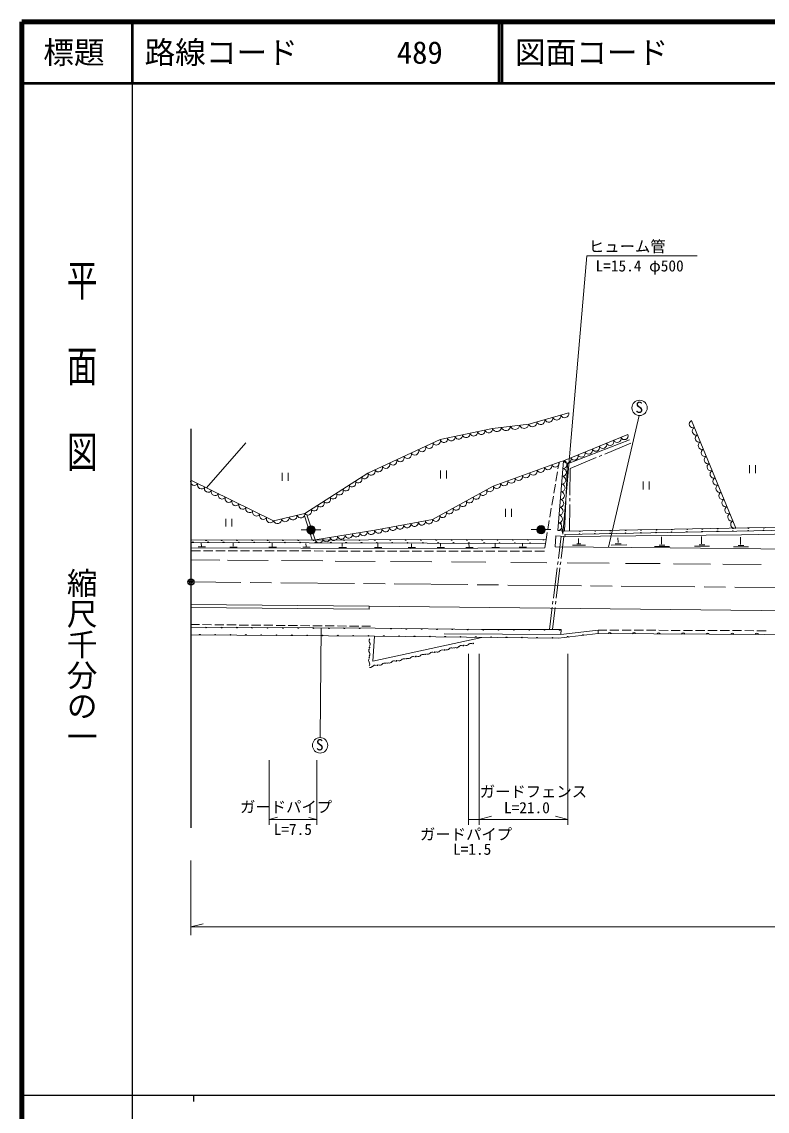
# Model space of a CAD drawing. Units: millimetres, scale not verified. Extents: x 40000 to 680000, y 20000 to 380000.
# Drawn here: x 40000 to 161516, y 202409 to 380000 of the extents above; entities that cross this region are included whole.
import ezdxf
from ezdxf.enums import TextEntityAlignment as Align

# ---------------------------------------------------------------- set-up
doc = ezdxf.new("R2010")
doc.units = ezdxf.units.MM
doc.header["$LTSCALE"] = 1000
doc.header["$PDMODE"] = 32
doc.header["$PDSIZE"] = 500
doc.linetypes.add('CHAIN', pattern=[18.5, 12, -1.5, 3.5, -1.5])
for name, color, linetype, lineweight in [('M-BGD', 7, 'Continuous', 13), ('M-BMK', 2, 'CHAIN', 13), ('M-BMK-SRVR', 3, 'Continuous', 25), ('M-STR-HTXT', 7, 'Continuous', 13), ('M-TTL', 2, 'Continuous', 140), ('M-TTL-BAND', 7, 'Continuous', 25), ('M-TTL-LINE', 7, 'Continuous', 50)]:
    doc.layers.add(name, color=color, linetype=linetype, lineweight=lineweight)
doc.layers.add('M-OTRS', color=6, linetype='Continuous')
doc.layers.add('M-TTL-TXT', color=7, linetype='Continuous')
doc.styles.add('@ＭＳ ゴシック', font='')
doc.styles.add('ＭＳ ゴシック', font='')
doc.styles.get('@ＭＳ ゴシック').set_extended_font_data('@MS Gothic')
doc.styles.get('ＭＳ ゴシック').set_extended_font_data('MS Gothic')

msp = doc.modelspace()

# ---------------------------------------------------------------- hatches: boundary and pattern name
at = {"layer": 'M-BGD'}
for points in [[(87840, 297171, 0.97359), (86475, 297207, 0.01338), (86474, 297171, 0.41421), (87157, 296488, 0.41421)], [(125330, 297202, 0.97359), (123966, 297238, 0.01338), (123965, 297202, 1)]]:
    msp.add_hatch(color=256, dxfattribs=at).paths.add_polyline_path(points)

# ---------------------------------------------------------------- linework, layer by layer
for p, q in [((140658, 315815), (135656, 294340)), ((149181, 315008), (156404, 297480)), ((128334, 308438), (138822, 312725)), ((70130, 304028), (76548, 311346)), ((128936, 307929), (139065, 311850)), ((139284, 311292), (135032, 309526)), ((134571, 309334), (134109, 309142)), ((127372, 297076), (128334, 308438)), ((127389, 307112), (127576, 308239)), ((128334, 308438), (127576, 308239)), ((128449, 296976), (128936, 307929)), ((133647, 308951), (129395, 307185)), ((158636, 307705), (158636, 306405)), ((159611, 306405), (159611, 307705)), ((82427, 306468), (82427, 305168)), ((83402, 305168), (83402, 306468)), ((108233, 306872), (108233, 305572)), ((109208, 305572), (109208, 306872)), ((127061, 305139), (127307, 306619)), ((129395, 307185), (129350, 302838)), ((126733, 303166), (126979, 304646)), ((141275, 305080), (141275, 303780)), ((142250, 303780), (142250, 305080)), ((126405, 301193), (126651, 302673)), ((129345, 302338), (129340, 301838)), ((118832, 300614), (118832, 299314)), ((119807, 299314), (119807, 300614)), ((126077, 299220), (126323, 300700)), ((129335, 301338), (129291, 296991)), ((73242, 298999), (73242, 297699)), ((74217, 297699), (74217, 298999)), ((86089, 299464), (87348, 295551)), ((86452, 299614), (87844, 295552)), ((125749, 297247), (125995, 298727)), ((85561, 297207), (86475, 297207)), ((87854, 297207), (88768, 297207)), ((123052, 297237), (123966, 297238)), ((125345, 297237), (126259, 297238)), ((125480, 295627), (125667, 296754)), ((127372, 297076), (128449, 296976)), ((157316, 296393), (176769, 296762)), ((67562, 295511), (125480, 295627)), ((125382, 294956), (67562, 295110)), ((69278, 294521), (69266, 295017)), ((74471, 294506), (74459, 295002)), ((80838, 294487), (80826, 294983)), ((86341, 294471), (86329, 294967)), ((92252, 294454), (92240, 294950)), ((98044, 294437), (98033, 294933)), ((103536, 294422), (103524, 294919)), ((108256, 294443), (108244, 294939)), ((112913, 294417), (112901, 294913)), ((117187, 294421), (117176, 294917)), ((121613, 294509), (121604, 294899)), ((125480, 295627), (125280, 294258)), ((127083, 296178), (126964, 294423)), ((128569, 296099), (127083, 296178)), ((127474, 292498), (127934, 296132)), ((127906, 292489), (128347, 296111)), ((128523, 296398), (128569, 296099)), ((128569, 296099), (157316, 296393)), ((130457, 294898), (131119, 294904)), ((130741, 295004), (130735, 295790)), ((136736, 294917), (137684, 294917)), ((137206, 295103), (137188, 295856)), ((144301, 294851), (144274, 296056)), ((150819, 294891), (150793, 296096)), ((157173, 294793), (157146, 295999)), ((103408, 294165), (67562, 294270)), ((69138, 293759), (67562, 293761)), ((68728, 294391), (69940, 294391)), ((71138, 293756), (69638, 293758)), ((73138, 293753), (71638, 293756)), ((75138, 293751), (73638, 293753)), ((73921, 294376), (75132, 294376)), ((77138, 293748), (75638, 293750)), ((79138, 293745), (77638, 293747)), ((81138, 293742), (79638, 293744)), ((80288, 294357), (81500, 294357)), ((83138, 293739), (81638, 293741)), ((85138, 293736), (83638, 293738)), ((87138, 293733), (85638, 293736)), ((85792, 294341), (87003, 294341)), ((89138, 293731), (87638, 293733)), ((91138, 293728), (89638, 293730)), ((93138, 293725), (91638, 293727)), ((91702, 294324), (92914, 294324)), ((95138, 293722), (93638, 293724)), ((97138, 293719), (95638, 293721)), ((97495, 294307), (98706, 294307)), ((99138, 293716), (97638, 293718)), ((101138, 293713), (99638, 293716)), ((103138, 293711), (101638, 293713)), ((102986, 294292), (104197, 294292)), ((125280, 294258), (103408, 294165)), ((105138, 293708), (103638, 293710)), ((107138, 293705), (105638, 293707)), ((109138, 293702), (107638, 293704)), ((107706, 294313), (108917, 294313)), ((111138, 293699), (109638, 293701)), ((113138, 293696), (111638, 293698)), ((112364, 294287), (113575, 294287)), ((115138, 293693), (113638, 293696)), ((117138, 293691), (115638, 293693)), ((116638, 294291), (117849, 294291)), ((119138, 293688), (117638, 293690)), ((121138, 293685), (119638, 293687)), ((121064, 294379), (122275, 294379)), ((123138, 293682), (121638, 293684)), ((125214, 293679), (123638, 293681)), ((126964, 294423), (145716, 294244)), ((129748, 294669), (131888, 294669)), ((136054, 294704), (138641, 294722)), ((143166, 294470), (145612, 294479)), ((143911, 294691), (144806, 294691)), ((145716, 294244), (233679, 293407)), ((149685, 294510), (152131, 294519)), ((150429, 294731), (151324, 294731)), ((156039, 294412), (158485, 294421)), ((156783, 294634), (157678, 294634)), ((67562, 292280), (72284, 292242)), ((73509, 292233), (80179, 292180)), ((82361, 292162), (89092, 292108)), ((91095, 292092), (97584, 292041)), ((100096, 292021), (106856, 291967)), ((110026, 291942), (115620, 291897)), ((119746, 291864), (125609, 291817)), ((127349, 291506), (127411, 292002)), ((127785, 291496), (127846, 291992)), ((128929, 291791), (135763, 291736)), ((138409, 291715), (144061, 291670)), ((146260, 291653), (152271, 291605)), ((154290, 291589), (160526, 291539)), ((126658, 286049), (127286, 291010)), ((127120, 286037), (127725, 291000)), ((67562, 284998), (96610, 284759)), ((67562, 284498), (96606, 284259)), ((96610, 284759), (96606, 284259)), ((96610, 284759), (340755, 281930)), ((126009, 280927), (126469, 284561)), ((126498, 280926), (126939, 284548)), ((126532, 285057), (126595, 285553)), ((126999, 285044), (127060, 285540)), ((67562, 281744), (68943, 281731)), ((69443, 281726), (70943, 281711)), ((71443, 281706), (72943, 281692)), ((73443, 281687), (74943, 281673)), ((75443, 281668), (76943, 281653)), ((77443, 281648), (78943, 281634)), ((79443, 281629), (80943, 281614)), ((81442, 281609), (82942, 281595)), ((83442, 281590), (84942, 281575)), ((85442, 281571), (86942, 281556)), ((87442, 281551), (88942, 281537)), ((88615, 263302), (88793, 281215)), ((89442, 281532), (90942, 281517)), ((91442, 281512), (92942, 281498)), ((93442, 281493), (94942, 281478)), ((95442, 281473), (96823, 281460)), ((127885, 280110), (127925, 280923)), ((127885, 280110), (133970, 280837)), ((135351, 280832), (133970, 280837)), ((133970, 280837), (133970, 280268)), ((137351, 280824), (135851, 280830)), ((139351, 280817), (137851, 280822)), ((141351, 280809), (139851, 280815)), ((143351, 280802), (141851, 280807)), ((145351, 280795), (143851, 280800)), ((147351, 280787), (145851, 280793)), ((149351, 280780), (147851, 280785)), ((151351, 280772), (149851, 280778)), ((153351, 280765), (151851, 280770)), ((155351, 280757), (153851, 280763)), ((157351, 280750), (155851, 280756)), ((159351, 280743), (157851, 280748)), ((161351, 280735), (159851, 280741)), ((97249, 275794), (97479, 279846)), ((97249, 275794), (114995, 279650)), ((108878, 280225), (127885, 280110))]:
    msp.add_line(p, q, dxfattribs=at)
for points in [[(67562, 305291), (81058, 298652), (86127, 299863), (96401, 306413), (108200, 311886), (116723, 313726), (122645, 314398), (129195, 316238)], [(87844, 295552), (97534, 297108), (106975, 298863), (116844, 304291), (127576, 308239)], [(128449, 296976), (209031, 298428), (225865, 299077)], [(225881, 298660), (209783, 297992), (128523, 296398)], [(67562, 281341), (97628, 281162), (114915, 280952), (127925, 280923)], [(133970, 280268), (127480, 279510), (97479, 279846), (67562, 280055)], [(391817, 279133), (362418, 279364), (269696, 279469), (133970, 280268)]]:
    msp.add_lwpolyline(points, dxfattribs=at)
for centre, radius in [((140711, 317064), 1250), ((87157, 297171), 683), ((124647, 297202), 683), ((96680, 278003), 50), ((107335, 277246), 50), ((108894, 277602), 50), ((110454, 277958), 50), ((112014, 278314), 50), ((113574, 278671), 50), ((96645, 276404), 50), ((99535, 275465), 50), ((101095, 275821), 50), ((102655, 276177), 50), ((104215, 276534), 50), ((105775, 276890), 50), ((97975, 275109), 50), ((88626, 262052), 1250)]:
    msp.add_circle(centre, radius, dxfattribs=at)
for centre, radius, start, end in [((128517, 316136), 686, 202.86546, 8.50635), ((121887, 314476), 762, 198.78831, 354.17783), ((123277, 314665), 686, 202.86546, 8.50635), ((124587, 315033), 686, 202.86546, 8.50635), ((125897, 315401), 686, 202.86546, 8.50635), ((127207, 315769), 686, 202.86546, 8.50635), ((149452, 314436), 633, 115.36273, 289.42568), ((111239, 312566), 623, 194.31862, 10.0356), ((112456, 312829), 623, 194.31862, 10.0356), ((113674, 313091), 623, 194.31862, 10.0356), ((114892, 313354), 623, 194.31862, 10.0356), ((116110, 313617), 623, 194.31862, 10.0356), ((117445, 313971), 762, 198.78831, 354.17783), ((118926, 314139), 762, 198.78831, 354.17783), ((120406, 314308), 762, 198.78831, 354.17783), ((138228, 312515), 630, 204.97606, 19.48806), ((149934, 313267), 633, 115.36273, 289.42568), ((150415, 312099), 633, 115.36273, 289.42568), ((105228, 310565), 652, 209.49466, 20.27647), ((106408, 311113), 652, 209.49466, 20.27647), ((107588, 311660), 652, 209.49466, 20.27647), ((108803, 312040), 623, 194.31862, 10.0356), ((110021, 312303), 623, 194.31862, 10.0356), ((133566, 310609), 630, 204.97606, 19.48806), ((134732, 311086), 630, 204.97606, 19.48806), ((135897, 311562), 630, 204.97606, 19.48806), ((137062, 312038), 630, 204.97606, 19.48806), ((150897, 310930), 633, 115.36273, 289.42568), ((101688, 308924), 652, 209.49466, 20.27647), ((102868, 309471), 652, 209.49466, 20.27647), ((104048, 310018), 652, 209.49466, 20.27647), ((130071, 309180), 630, 204.97606, 19.48806), ((131236, 309657), 630, 204.97606, 19.48806), ((132401, 310133), 630, 204.97606, 19.48806), ((151378, 309762), 633, 115.36273, 289.42568), ((151860, 308593), 633, 115.36273, 289.42568), ((98149, 307282), 652, 209.49466, 20.27647), ((99328, 307829), 652, 209.49466, 20.27647), ((100508, 308376), 652, 209.49466, 20.27647), ((124583, 307176), 636, 203.46859, 16.92438), ((125775, 307615), 636, 203.46859, 16.92438), ((126968, 308053), 636, 203.46859, 16.92438), ((128246, 307810), 634, 268.27258, 82.05055), ((128905, 308704), 630, 204.97606, 19.48806), ((152341, 307425), 633, 115.36273, 289.42568), ((94855, 305438), 609, 213.39031, 31.64916), ((95882, 306093), 609, 213.39031, 31.64916), ((96969, 306734), 652, 209.49466, 20.27647), ((119813, 305422), 636, 203.46859, 16.92438), ((121005, 305860), 636, 203.46859, 16.92438), ((122198, 306299), 636, 203.46859, 16.92438), ((123390, 306737), 636, 203.46859, 16.92438), ((128033, 305285), 634, 268.27258, 82.05055), ((128139, 306547), 634, 268.27258, 82.05055), ((152823, 306256), 633, 115.36273, 289.42568), ((153304, 305088), 633, 115.36273, 289.42568), ((68136, 305039), 627, 156.29795, 331.31063), ((69261, 304486), 627, 156.29795, 331.31063), ((70386, 303933), 627, 156.29795, 331.31063), ((91773, 303473), 609, 213.39031, 31.64916), ((92800, 304128), 609, 213.39031, 31.64916), ((93827, 304783), 609, 213.39031, 31.64916), ((115187, 303409), 626, 211.21995, 26.40164), ((116283, 304012), 626, 211.21995, 26.40164), ((117428, 304544), 636, 203.46859, 16.92438), ((118620, 304983), 636, 203.46859, 16.92438), ((127926, 304022), 634, 268.27258, 82.05055), ((153786, 303919), 633, 115.36273, 289.42568), ((71510, 303379), 627, 156.29795, 331.31063), ((72635, 302826), 627, 156.29795, 331.31063), ((73760, 302273), 627, 156.29795, 331.31063), ((74884, 301720), 627, 156.29795, 331.31063), ((89718, 302163), 609, 213.39031, 31.64916), ((90745, 302818), 609, 213.39031, 31.64916), ((112993, 302203), 626, 211.21995, 26.40164), ((114090, 302806), 626, 211.21995, 26.40164), ((127712, 301497), 634, 268.27258, 82.05055), ((127819, 302760), 634, 268.27258, 82.05055), ((154267, 302751), 633, 115.36273, 289.42568), ((154749, 301582), 633, 115.36273, 289.42568), ((76009, 301166), 627, 156.29795, 331.31063), ((77134, 300613), 627, 156.29795, 331.31063), ((78258, 300060), 627, 156.29795, 331.31063), ((86636, 300198), 609, 213.39031, 31.64916), ((87663, 300853), 609, 213.39031, 31.64916), ((88691, 301508), 609, 213.39031, 31.64916), ((109704, 300393), 626, 211.21995, 26.40164), ((110800, 300997), 626, 211.21995, 26.40164), ((111897, 301600), 626, 211.21995, 26.40164), ((127605, 300235), 634, 268.27258, 82.05055), ((155230, 300414), 633, 115.36273, 289.42568), ((79383, 299506), 627, 156.29795, 331.31063), ((80508, 298953), 627, 156.29795, 331.31063), ((81679, 298856), 654, 198.15223, 8.72415), ((82947, 299158), 654, 198.15223, 8.72415), ((84214, 299461), 654, 198.15223, 8.72415), ((85481, 299764), 654, 198.15223, 8.72415), ((104024, 298314), 600, 190.54395, 10.51265), ((105205, 298534), 600, 190.54395, 10.51265), ((106385, 298753), 600, 190.54395, 10.51265), ((107510, 299187), 626, 211.21995, 26.40164), ((108607, 299790), 626, 211.21995, 26.40164), ((127498, 298972), 634, 268.27258, 82.05055), ((155712, 299245), 633, 115.36273, 289.42568), ((156193, 298077), 633, 115.36273, 289.42568), ((94504, 296635), 614, 190.38613, 7.85928), ((95715, 296830), 614, 190.38613, 7.85928), ((96926, 297024), 614, 190.38613, 7.85928), ((98124, 297218), 600, 190.54395, 10.51265), ((99304, 297437), 600, 190.54395, 10.51265), ((100484, 297656), 600, 190.54395, 10.51265), ((101664, 297876), 600, 190.54395, 10.51265), ((102844, 298095), 600, 190.54395, 10.51265), ((127391, 297710), 634, 268.27258, 82.05055), ((130949, 297021), 100, 181.03235, 1.03235), ((133409, 296494), 100, 1.12366, 181.12366), ((133448, 297066), 100, 181.03235, 1.03235), ((135909, 296543), 100, 1.12366, 181.12366), ((135948, 297111), 100, 181.03235, 1.03235), ((138408, 296592), 100, 1.12366, 181.12366), ((138447, 297156), 100, 181.03235, 1.03235), ((140908, 296641), 100, 1.12366, 181.12366), ((140947, 297201), 100, 181.03235, 1.03235), ((143407, 296690), 100, 1.12366, 181.12366), ((143446, 297246), 100, 181.03235, 1.03235), ((145907, 296739), 100, 1.12366, 181.12366), ((145946, 297291), 100, 181.03235, 1.03235), ((148406, 296788), 100, 1.12366, 181.12366), ((148446, 297336), 100, 181.03235, 1.03235), ((150906, 296837), 100, 1.12366, 181.12366), ((150945, 297381), 100, 181.03235, 1.03235), ((153405, 296886), 100, 1.12366, 181.12366), ((153445, 297426), 100, 181.03235, 1.03235), ((155905, 296935), 100, 1.12366, 181.12366), ((155944, 297472), 100, 181.03235, 1.03235), ((158405, 296984), 100, 1.12366, 181.12366), ((158444, 297517), 100, 181.03235, 1.03235), ((160904, 297033), 100, 1.12366, 181.12366), ((160944, 297562), 100, 181.03235, 1.03235), ((67882, 295109), 100, 359.84668, 179.84668), ((70062, 295516), 100, 180.11451, 0.11451), ((70382, 295103), 100, 359.84668, 179.84668), ((72562, 295521), 100, 180.11451, 0.11451), ((72882, 295096), 100, 359.84668, 179.84668), ((75062, 295526), 100, 180.11451, 0.11451), ((75382, 295089), 100, 359.84668, 179.84668), ((77562, 295531), 100, 180.11451, 0.11451), ((77882, 295083), 100, 359.84668, 179.84668), ((80062, 295536), 100, 180.11451, 0.11451), ((80382, 295076), 100, 359.84668, 179.84668), ((82562, 295541), 100, 180.11451, 0.11451), ((82882, 295069), 100, 359.84668, 179.84668), ((85062, 295546), 100, 180.11451, 0.11451), ((85382, 295063), 100, 359.84668, 179.84668), ((87562, 295551), 100, 180.11451, 0.11451), ((87882, 295056), 100, 359.84668, 179.84668), ((88447, 295663), 614, 190.38613, 7.85928), ((89659, 295857), 614, 190.38613, 7.85928), ((90062, 295556), 100, 180.11451, 0.11451), ((90870, 296052), 614, 190.38613, 7.85928), ((90382, 295049), 100, 359.84668, 179.84668), ((92081, 296246), 614, 190.38613, 7.85928), ((92562, 295561), 100, 180.11451, 0.11451), ((93292, 296441), 614, 190.38613, 7.85928), ((92882, 295043), 100, 359.84668, 179.84668), ((95062, 295566), 100, 180.11451, 0.11451), ((95382, 295036), 100, 359.84668, 179.84668), ((97562, 295571), 100, 180.11451, 0.11451), ((97882, 295029), 100, 359.84668, 179.84668), ((100062, 295576), 100, 180.11451, 0.11451), ((100382, 295022), 100, 359.84668, 179.84668), ((102562, 295581), 100, 180.11451, 0.11451), ((102882, 295016), 100, 359.84668, 179.84668), ((105062, 295586), 100, 180.11451, 0.11451), ((105382, 295009), 100, 359.84668, 179.84668), ((107562, 295591), 100, 180.11451, 0.11451), ((107882, 295002), 100, 359.84668, 179.84668), ((110062, 295596), 100, 180.11451, 0.11451), ((110382, 294996), 100, 359.84668, 179.84668), ((112562, 295601), 100, 180.11451, 0.11451), ((112882, 294989), 100, 359.84668, 179.84668), ((115062, 295606), 100, 180.11451, 0.11451), ((115382, 294982), 100, 359.84668, 179.84668), ((117562, 295611), 100, 180.11451, 0.11451), ((117882, 294976), 100, 359.84668, 179.84668), ((120062, 295616), 100, 180.11451, 0.11451), ((120382, 294969), 100, 359.84668, 179.84668), ((122562, 295621), 100, 180.11451, 0.11451), ((122882, 294962), 100, 359.84668, 179.84668), ((125062, 295626), 100, 180.11451, 0.11451), ((130910, 296445), 100, 1.12366, 181.12366), ((70062, 281326), 100, 179.65804, 359.65804), ((72562, 281311), 100, 179.65804, 359.65804), ((75062, 281296), 100, 179.65804, 359.65804), ((77562, 281282), 100, 179.65804, 359.65804), ((80062, 281267), 100, 179.65804, 359.65804), ((82562, 281252), 100, 179.65804, 359.65804), ((85062, 281237), 100, 179.65804, 359.65804), ((87562, 281222), 100, 179.65804, 359.65804), ((90062, 281207), 100, 179.65804, 359.65804), ((92562, 281192), 100, 179.65804, 359.65804), ((95062, 281177), 100, 179.65804, 359.65804), ((100195, 281131), 100, 179.30614, 359.30614), ((102695, 281100), 100, 179.30614, 359.30614), ((105195, 281070), 100, 179.30614, 359.30614), ((107695, 281040), 100, 179.30614, 359.30614), ((110194, 281010), 100, 179.30614, 359.30614), ((112694, 280979), 100, 179.30614, 359.30614), ((115194, 280952), 100, 179.86829, 359.86829), ((117694, 280946), 100, 179.86829, 359.86829), ((120194, 280940), 100, 179.86829, 359.86829), ((122694, 280935), 100, 179.86829, 359.86829), ((125194, 280929), 100, 179.86829, 359.86829), ((127694, 280923), 100, 179.86829, 359.86829), ((69017, 280045), 100, 359.59905, 179.59905), ((71517, 280028), 100, 359.59905, 179.59905), ((74017, 280010), 100, 359.59905, 179.59905), ((76517, 279993), 100, 359.59905, 179.59905), ((79017, 279975), 100, 359.59905, 179.59905), ((81517, 279958), 100, 359.59905, 179.59905), ((84016, 279940), 100, 359.59905, 179.59905), ((86516, 279923), 100, 359.59905, 179.59905), ((89016, 279905), 100, 359.59905, 179.59905), ((91516, 279888), 100, 359.59905, 179.59905), ((94016, 279870), 100, 359.59905, 179.59905), ((96516, 279853), 100, 359.59905, 179.59905), ((97104, 279094), 500, 141.89013, 215.62992), ((99016, 279829), 100, 359.35903, 179.35903), ((101516, 279801), 100, 359.35903, 179.35903), ((104016, 279773), 100, 359.35903, 179.35903), ((106516, 279745), 100, 359.35903, 179.35903), ((109015, 279717), 100, 359.35903, 179.35903), ((111515, 279689), 100, 359.35903, 179.35903), ((114015, 279661), 100, 359.35903, 179.35903), ((116515, 279633), 100, 359.35903, 179.35903), ((119015, 279605), 100, 359.35903, 179.35903), ((121515, 279577), 100, 359.35903, 179.35903), ((124014, 279549), 100, 359.35903, 179.35903), ((126514, 279521), 100, 359.35903, 179.35903), ((129004, 279688), 100, 6.66336, 186.66336), ((131487, 279978), 100, 6.66336, 186.66336), ((135820, 280201), 256, 12.34273, 166.98197), ((139820, 280178), 256, 12.34273, 166.98197), ((143820, 280154), 256, 12.34273, 166.98197), ((147819, 280131), 256, 12.34273, 166.98197), ((151819, 280107), 256, 12.34273, 166.98197), ((155819, 280083), 256, 12.34273, 166.98197), ((159819, 280060), 256, 12.34273, 166.98197), ((97069, 277495), 500, 141.89013, 215.62992), ((96256, 276912), 500, 321.89013, 35.62992), ((96291, 278512), 500, 321.89013, 35.62992), ((106173, 277391), 500, 245.99285, 319.73265), ((106936, 276745), 500, 65.99285, 139.73265), ((107733, 277747), 500, 245.99285, 319.73265), ((108496, 277101), 500, 65.99285, 139.73265), ((109293, 278103), 500, 245.99285, 319.73265), ((110056, 277457), 500, 65.99285, 139.73265), ((110853, 278460), 500, 245.99285, 319.73265), ((111616, 277813), 500, 65.99285, 139.73265), ((112413, 278816), 500, 245.99285, 319.73265), ((113176, 278169), 500, 65.99285, 139.73265), ((97034, 275895), 500, 141.89013, 215.62992), ((96222, 275313), 500, 321.89013, 35.62992), ((98374, 275610), 500, 245.99285, 319.73265), ((99137, 274964), 500, 65.99285, 139.73265), ((99934, 275966), 500, 245.99285, 319.73265), ((100697, 275320), 500, 65.99285, 139.73265), ((101494, 276322), 500, 245.99285, 319.73265), ((102257, 275676), 500, 65.99285, 139.73265), ((103053, 276679), 500, 245.99285, 319.73265), ((103816, 276032), 500, 65.99285, 139.73265), ((104613, 277035), 500, 245.99285, 319.73265), ((105376, 276388), 500, 65.99285, 139.73265), ((96814, 275254), 500, 245.99285, 319.73265), ((97577, 274607), 500, 65.99285, 139.73265)]:
    msp.add_arc(centre, radius, start, end, dxfattribs=at)
at = {"layer": 'M-BMK'}
msp.add_line((168213, 287705), (67562, 288683), dxfattribs=at)
at = {"layer": 'M-BMK-SRVR'}
for p, q in [((67562, 313641), (67562, 288683)), ((67562, 288683), (67562, 248612))]:
    msp.add_line(p, q, dxfattribs=at)
msp.add_circle((67562, 288683), 500, dxfattribs=at)
at = {"layer": 'M-OTRS'}
msp.add_point((67562, 288683), dxfattribs=at)
at = {"layer": 'M-STR-HTXT'}
for p, q in [((128211, 296470), (132096, 341839)), ((132096, 341839), (150096, 341839)), ((128211, 296470), (127883, 298506)), ((112801, 249104), (112801, 276976)), ((114544, 249104), (114544, 276976)), ((128990, 249104), (128990, 276976)), ((80328, 259620), (80328, 249104)), ((88093, 259620), (88093, 249104)), ((114544, 249981), (116544, 250481)), ((128990, 249981), (126990, 250481)), ((80328, 249981), (81686, 250320)), ((80328, 249981), (88093, 249981)), ((88093, 249981), (86802, 250304)), ((114544, 249981), (112801, 249981)), ((114544, 249981), (128990, 249981)), ((67562, 231116), (67562, 243280)), ((67562, 232448), (69562, 232948)), ((67562, 232448), (449523, 232448))]:
    msp.add_line(p, q, dxfattribs=at)
at = {"layer": 'M-TTL'}
for p, q in [((40000, 380000), (40000, 20000)), ((680000, 380000), (40000, 380000))]:
    msp.add_line(p, q, dxfattribs=at)
at = {"layer": 'M-TTL-BAND'}
for p, q in [((58000, 370000), (58000, 20000)), ((40000, 205000), (579000, 205000)), ((68000, 205000), (68000, 204000))]:
    msp.add_line(p, q, dxfattribs=at)
at = {"layer": 'M-TTL-LINE'}
for p, q in [((58000, 380000), (58000, 370000)), ((117750, 380000), (117750, 370000)), ((118250, 380000), (118250, 370000)), ((40000, 370000), (680000, 370000))]:
    msp.add_line(p, q, dxfattribs=at)

# ---------------------------------------------------------------- texts
at = {"layer": 'M-BGD', "style": 'ＭＳ ゴシック'}
for p in [(140032, 315690), (87947, 260678)]:
    msp.add_text('S', height=1833, dxfattribs=at).set_placement(p, align=Align.BOTTOM_LEFT)
at = {"layer": 'M-STR-HTXT', "style": 'ＭＳ ゴシック'}
for s, p in [('ヒューム管', (132454, 341915)), ('L=15.4 φ500', (133536, 338748)), ('ガードフェンス', (114655, 253050)), ('ガードパイプ', (75588, 250552)), ('L=21.0', (118602, 250424)), ('L=7.5', (81061, 246891)), ('ガードパイプ', (104924, 246094)), ('L=1.5', (110298, 243656))]:
    msp.add_text(s, height=1833, dxfattribs=at).set_placement(p, align=Align.BOTTOM_LEFT)
at = {"layer": 'M-TTL-BAND', "style": '@ＭＳ ゴシック', "width": 1.4}
msp.add_text('平  面  図', height=3666, rotation=270, dxfattribs=at).set_placement((49777, 306475), align=Align.MIDDLE_RIGHT)
at = {"layer": 'M-TTL-BAND', "style": '@ＭＳ ゴシック'}
msp.add_text('縮尺千分の一', height=3666, rotation=270, dxfattribs=at).set_placement((49777, 261030), align=Align.MIDDLE_RIGHT)
at = {"layer": 'M-TTL-TXT', "style": 'ＭＳ ゴシック'}
msp.add_text('標題', height=3666, dxfattribs=at).set_placement((48500, 375000), align=Align.MIDDLE_CENTER)
for s, p in [('路線コード', (60000, 375000)), ('489', (101142, 375000)), ('図面コード', (120380, 375000))]:
    msp.add_text(s, height=3666, dxfattribs=at).set_placement(p, align=Align.MIDDLE_LEFT)

doc.saveas('drawing.dxf')
